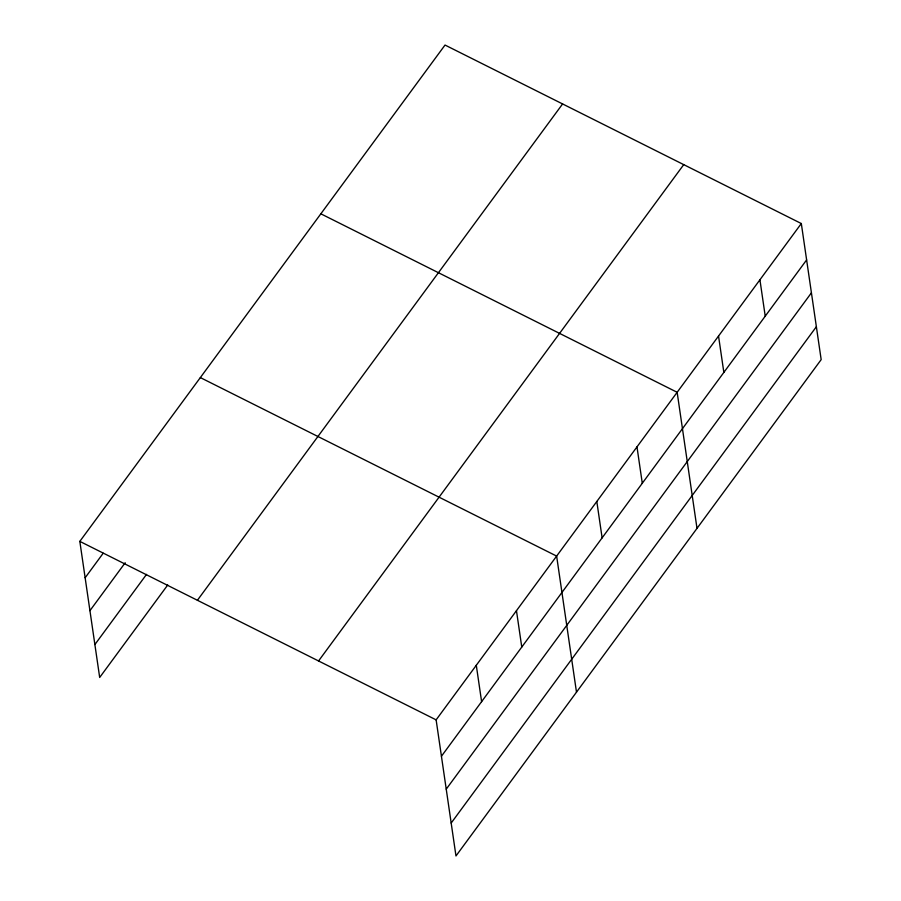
<?xml version="1.0" encoding="UTF-8"?>
<svg xmlns="http://www.w3.org/2000/svg" width="901" height="901" viewBox="0 0 901 901"><rect width="100%" height="100%" fill="white"/><g stroke="black" fill="none" stroke-linecap="round" stroke-linejoin="round"><path stroke-width="1.35" d="M167.732 584.986L99.684 677.462L79.829 541.377L445.026 45.05L801.316 223.538L821.171 359.623L455.974 855.95L436.129 719.865L801.316 223.538M85.144 577.755L103.176 553.248M89.942 610.664L125.194 562.753M94.887 644.553L146.536 574.365M197.409 600.28L562.596 103.953M318.549 660.974L683.735 164.635M441.434 756.254L806.62 259.916M446.232 789.152L811.418 292.825M451.176 823.052L816.374 326.714M320.857 213.807L677.147 392.295L697.002 528.369M200.349 377.587L556.638 556.086L576.494 692.159M79.829 541.377L436.129 719.865M759.926 279.794L765.231 316.172M718.536 336.039L723.852 372.417M636.984 446.885L642.289 483.274M596.811 501.485L602.116 537.863M516.464 610.675L521.769 647.053M476.291 665.276L481.607 701.654"/></g></svg>
